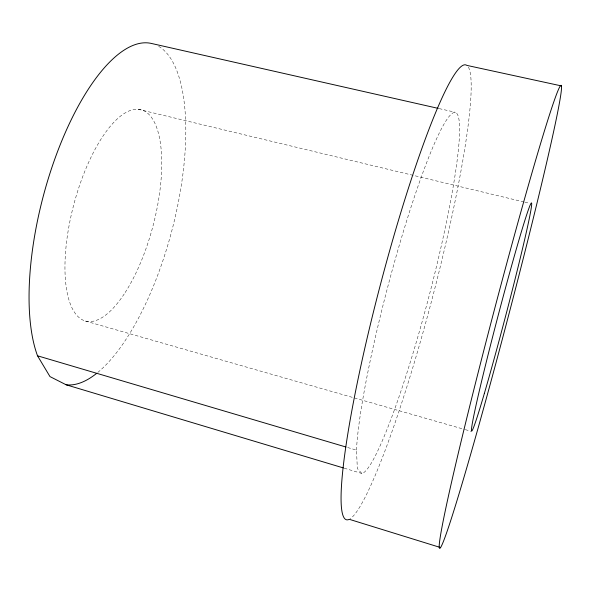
<?xml version="1.0" encoding="UTF-8"?>
<svg xmlns="http://www.w3.org/2000/svg" width="591" height="591" viewBox="0 0 591 591"><rect width="100%" height="100%" fill="white"/><g stroke="black" fill="none" stroke-linecap="round" stroke-linejoin="round"><path stroke-width="0.44" stroke-dasharray="2.96 2.22" d="M439.202 108.604L455.395 112.268M138.279 109.305L523.966 201.959M524.86 202.174L529.344 203.252M85.422 321.061L464.423 429.391M465.316 429.642L471.529 431.415M347.641 447.513L356.476 450.128L357.356 468.582L361.891 473.487A186.741 21.136 -75.3 0 0 445.429 226.988A186.741 21.136 -75.3 0 0 429.088 156.401A186.741 21.136 -75.3 0 0 356.476 450.128M344.235 468.19L361.891 473.487M468.404 67.152A235.144 26.809 -75.3 0 1 432.678 296.741A235.144 26.809 -75.3 0 1 350.3 518.699M158.669 46.342A176.029 66.554 -75.3 0 1 179.073 198.465A176.029 66.554 -75.3 0 1 97.729 372.478M125.129 292.56A109.254 41.023 -75.3 0 0 148.164 113.679A109.254 41.023 -75.3 0 0 66.798 240.086A109.254 41.023 -75.3 0 0 125.129 292.56"/><path stroke-width="0.89" d="M561.45 85.924A239.377 7.587 -75.3 0 0 465.568 423.053A239.377 7.587 -75.3 0 0 474.019 442.533A239.377 7.587 -75.3 0 0 561.45 85.924L466.801 65.379A235.144 26.809 -75.3 0 0 378.21 293.114A235.144 26.809 -75.3 0 0 349.303 519.312L440.613 547.569M438.3 108.397L151.311 43.431A176.029 66.554 -75.3 0 0 55.547 156.97A176.029 66.554 -75.3 0 0 37.521 355.797L49.976 376.593L66.148 384.785L343.349 467.924M37.521 355.797L345.875 446.988M96.252 373.675A176.029 66.554 -75.3 0 1 66.148 384.785M484.347 393.458A117.823 3.672 -75.3 0 0 531.538 205.927A117.823 3.672 -75.3 0 0 488.528 353.012A117.823 3.672 -75.3 0 0 484.347 393.458"/></g></svg>
